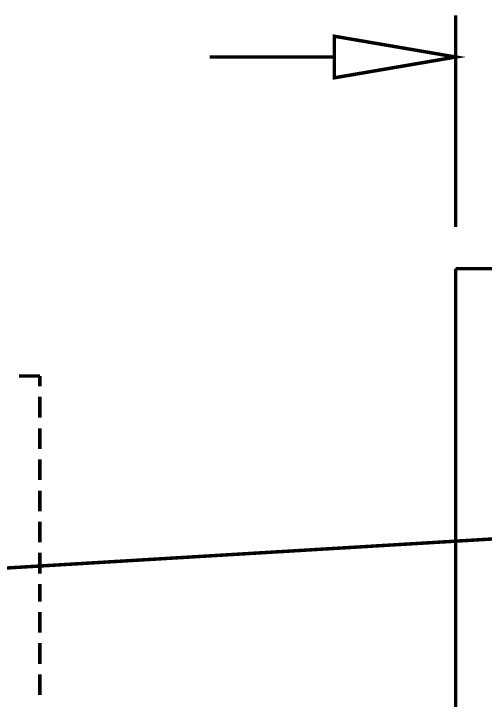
# Model space of a CAD drawing. Header units: metres. Extents: x -593 to 248, y 430 to 1024.
# Drawn here: x -18.37 to -12.6, y 685.43 to 693.82 of the extents above; entities that cross this region are included whole.
import ezdxf

# ---------------------------------------------------------------- set-up
doc = ezdxf.new("R2010")
doc.units = ezdxf.units.M
doc.header["$MEASUREMENT"] = 0
for name, color, linetype in [('C00-00-00-BLACK', 7, 'Continuous'), ('C00-7E-FF', 150, 'Continuous'), ('CFF-00-00', 1, 'Continuous')]:
    doc.layers.add(name, color=color, linetype=linetype)

msp = doc.modelspace()

# ---------------------------------------------------------------- linework, layer by layer
at = {"layer": 'C00-00-00-BLACK', "const_width": 0.0423}
for points in [[(-12.9651, 690.7014), (-12.9651, 670.3554)], [(-12.9651, 690.7014), (-4.567, 690.7014)], [(-18.0525, 689.3894), (-18.309, 689.3894)], [(-18.0525, 689.2624), (-18.0525, 689.3894)], [(-18.0525, 688.8814), (-18.0525, 689.1354)], [(-18.0525, 688.4974), (-18.0525, 688.7504)], [(-18.0525, 688.1174), (-18.0525, 688.3704)], [(-18.0525, 687.7354), (-18.0525, 687.9884)], [(-18.0525, 687.3554), (-18.0525, 687.6084)], [(-18.0525, 686.9734), (-18.0525, 687.2284)], [(-18.0525, 686.6324), (-18.0525, 686.8464)], [(-18.0525, 686.2514), (-18.0525, 686.5044)], [(-18.0525, 685.8704), (-18.0525, 686.1244)], [(-18.0525, 685.4894), (-18.0525, 685.7424)]]:
    msp.add_lwpolyline(points, dxfattribs=at)
at = {"layer": 'C00-7E-FF', "const_width": 0.0423}
for points in [[(-12.9651, 691.2124), (-12.9651, 693.7974)], [(-14.4492, 693.2894), (-15.976, 693.2894)]]:
    msp.add_lwpolyline(points, dxfattribs=at)
msp.add_lwpolyline([(-14.4492, 693.5434), (-14.4492, 693.0354), (-12.9651, 693.2894), (-14.4492, 693.5434)], close=True, dxfattribs=at)
at = {"layer": 'C00-7E-FF'}
msp.add_lwpolyline([(-14.4492, 693.5434), (-14.4492, 693.0354), (-12.9651, 693.2894), (-14.4492, 693.5434)], close=True, dxfattribs=at)
at = {"layer": 'CFF-00-00', "const_width": 0.0423}
msp.add_lwpolyline([(-11.0989, 687.4824), (-24.6272, 686.6744)], dxfattribs=at)

doc.saveas('drawing.dxf')
